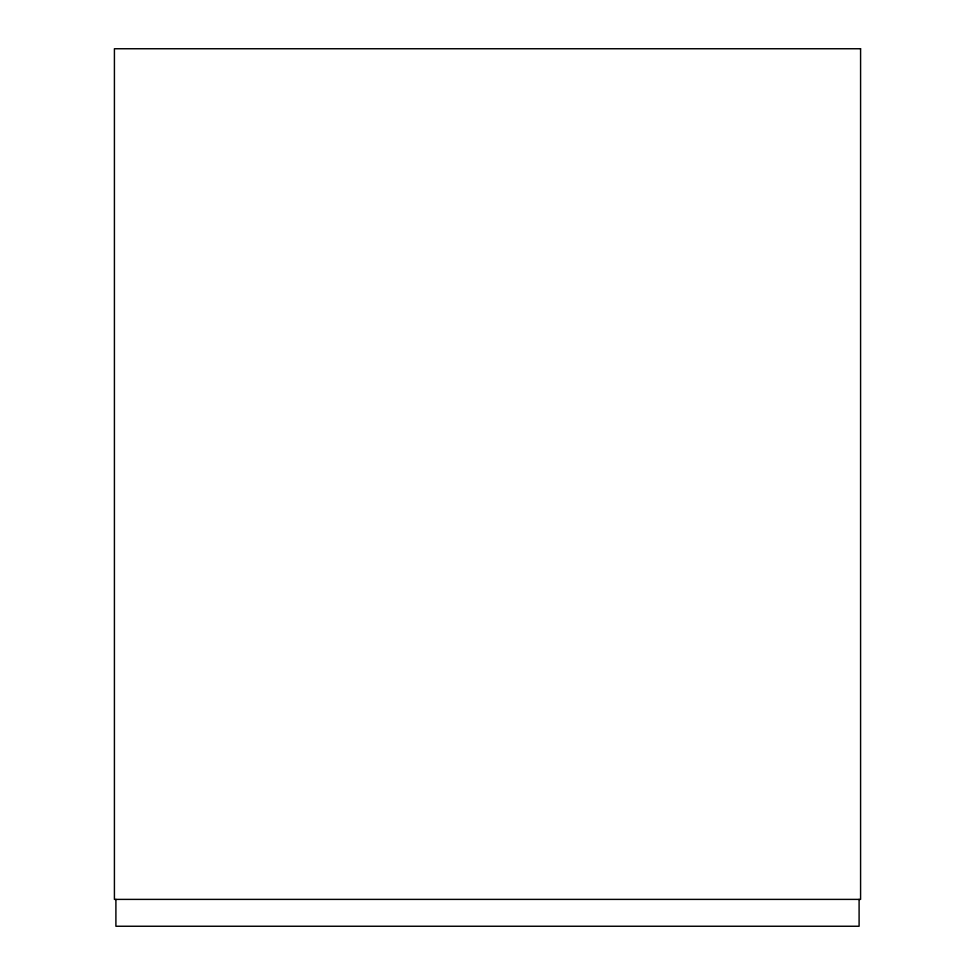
<?xml version="1.0" encoding="UTF-8"?>
<svg xmlns="http://www.w3.org/2000/svg" width="975" height="975" viewBox="0 0 975 975"><rect width="100%" height="100%" fill="white"/><g stroke="black" fill="none" stroke-linecap="round" stroke-linejoin="round"><path stroke-width="1.46" d="M859.097 899.389L859.097 926.25L115.903 926.25L115.903 899.389M860.584 48.75L114.416 48.75L114.416 899.389L860.584 899.389L860.584 48.75"/></g></svg>
